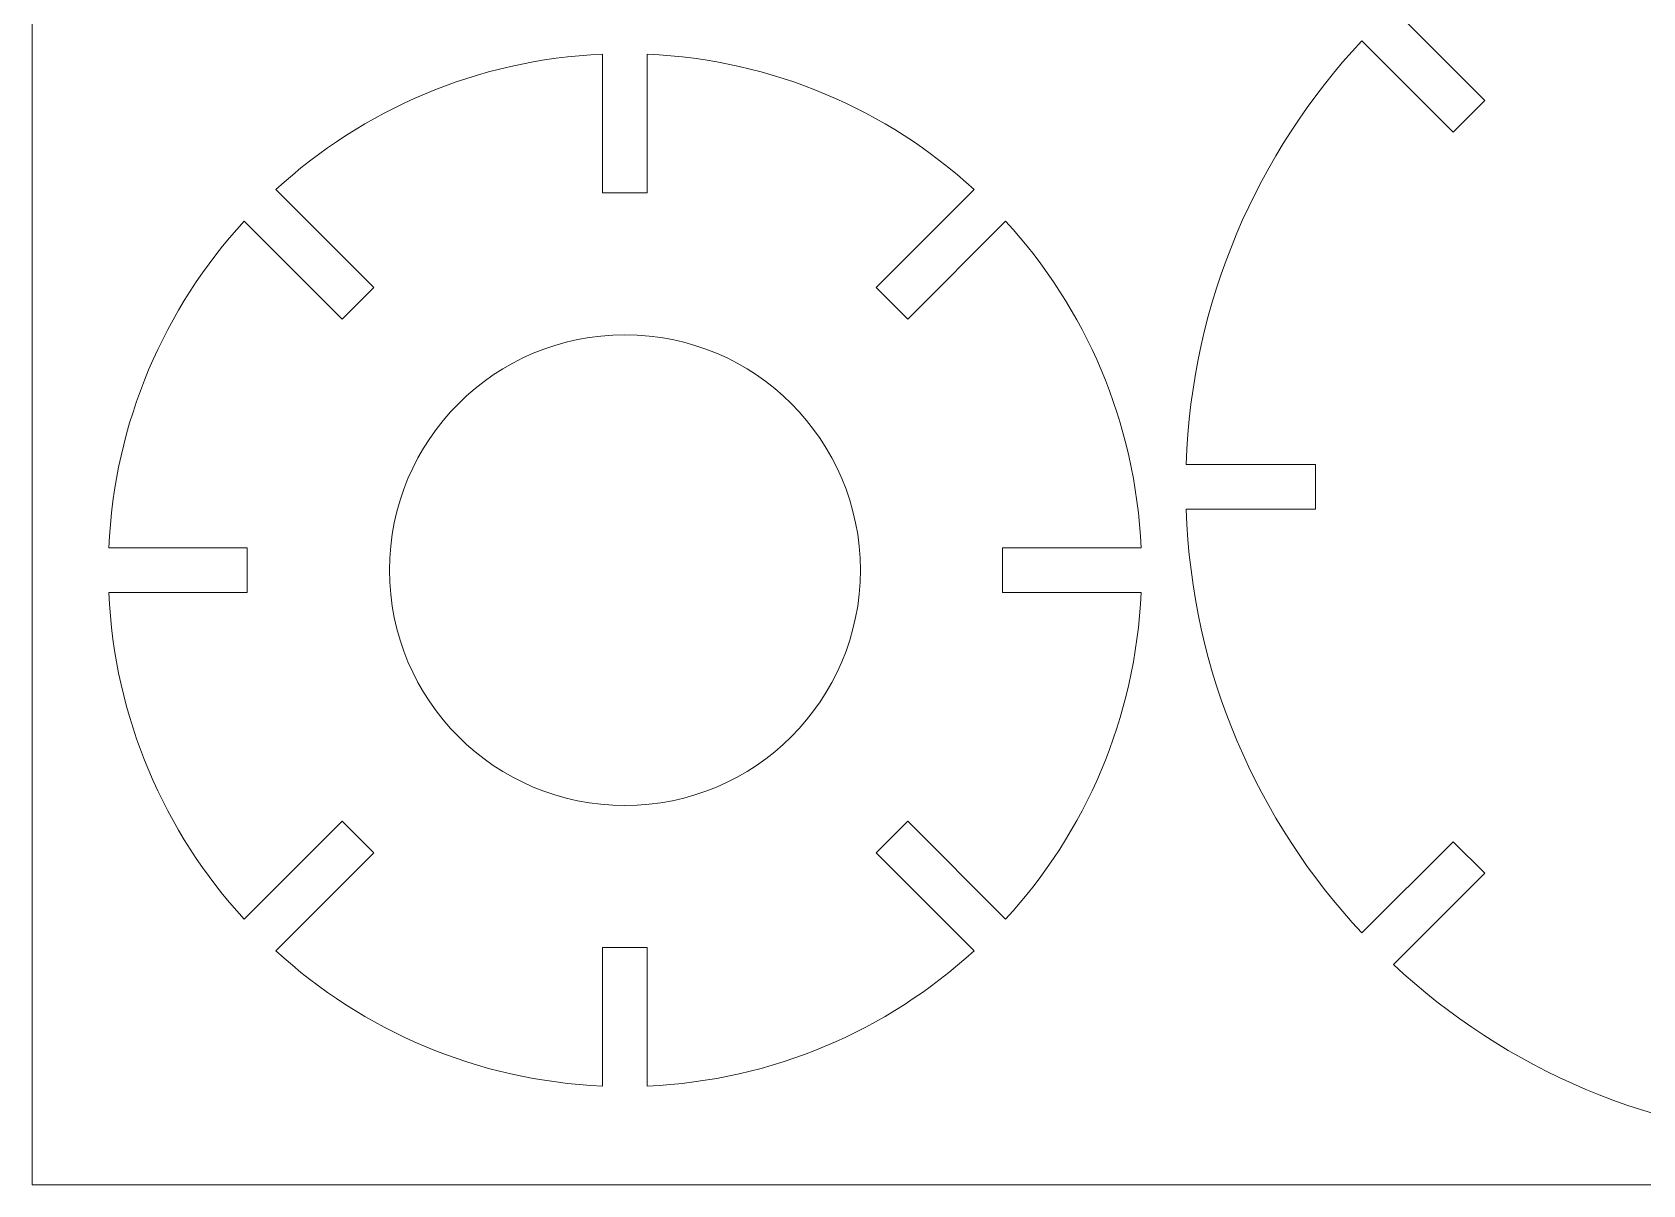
# Model space of a CAD drawing. Header units: centimetres. Extents: x -65 to 125, y -59 to 116.
# Drawn here: x 43.7 to 56.69, y -20.82 to -11.52 of the extents above; entities that cross this region are included whole.
import ezdxf

# ---------------------------------------------------------------- set-up
doc = ezdxf.new("R2010")
doc.units = ezdxf.units.CM
doc.header["$MEASUREMENT"] = 0
doc.layers.add('layer 1', color=7, linetype='Continuous')

msp = doc.modelspace()

# ---------------------------------------------------------------- linework, layer by layer
at = {"layer": 'layer 1', "color": 250, "lineweight": 9}
msp.add_open_spline([(43.70348, 31.06567), (43.70348, 31.06567), (97.89016, 31.06567), (97.89016, 31.06567), (97.89016, 31.06567), (97.89016, 31.06567), (97.89016, -20.81939), (97.89016, -20.81939), (97.89016, -20.81939), (97.89016, -20.81939), (43.70348, -20.81939), (43.70348, -20.81939), (43.70348, -20.81939), (43.70348, -20.81939), (43.70348, 31.06567), (43.70348, 31.06567)], degree=3, knots=[0, 0, 0, 0, 0.2, 0.2, 0.2, 0.2, 0.4, 0.4, 0.4, 0.4, 0.6, 0.6, 0.6, 0.6, 1, 1, 1, 1], dxfattribs=at)
at = {"layer": 'layer 1', "color": 231, "lineweight": 9}
msp.add_open_spline([(58.45598, -9.92239), (59.77584, -9.9667), (60.9725, -10.49635), (61.8736, -11.3384), (61.8736, -11.3384), (61.8736, -11.3384), (61.13722, -12.07478), (61.13722, -12.07478), (61.13722, -12.07478), (61.13722, -12.07478), (61.39179, -12.32935), (61.39179, -12.32935), (61.39179, -12.32935), (61.39179, -12.32935), (62.12821, -11.59293), (62.12821, -11.59293), (62.12821, -11.59293), (62.97008, -12.49408), (63.49955, -13.69083), (63.54386, -15.01059), (63.54386, -15.01059), (63.54386, -15.01059), (62.50239, -15.01059), (62.50239, -15.01059), (62.50239, -15.01059), (62.50239, -15.01059), (62.50239, -15.3706), (62.50239, -15.3706), (62.50239, -15.3706), (62.50239, -15.3706), (63.54417, -15.3706), (63.54417, -15.3706), (63.54417, -15.3706), (63.49986, -16.69046), (62.97021, -17.88712), (62.12816, -18.78822), (62.12816, -18.78822), (62.12816, -18.78822), (61.39178, -18.05184), (61.39178, -18.05184), (61.39178, -18.05184), (61.39178, -18.05184), (61.13721, -18.30641), (61.13721, -18.30641), (61.13721, -18.30641), (61.13721, -18.30641), (61.87363, -19.04283), (61.87363, -19.04283), (61.87363, -19.04283), (60.97248, -19.8847), (59.77573, -20.41417), (58.45597, -20.45848), (58.45597, -20.45848), (58.45597, -20.45848), (58.45597, -19.41701), (58.45597, -19.41701), (58.45597, -19.41701), (58.45597, -19.41701), (58.09596, -19.41701), (58.09596, -19.41701), (58.09596, -19.41701), (58.09596, -19.41701), (58.09596, -20.45848), (58.09596, -20.45848), (58.09596, -20.45848), (56.77616, -20.41417), (55.57963, -19.88449), (54.67853, -19.04259), (54.67853, -19.04259), (54.67853, -19.04259), (55.41472, -18.3064), (55.41472, -18.3064), (55.41472, -18.3064), (55.41472, -18.3064), (55.16015, -18.05183), (55.16015, -18.05183), (55.16015, -18.05183), (55.16015, -18.05183), (54.42396, -18.78802), (54.42396, -18.78802), (54.42396, -18.78802), (53.58203, -17.88696), (53.05239, -16.69039), (53.00808, -15.37059), (53.00808, -15.37059), (53.00808, -15.37059), (54.04955, -15.37059), (54.04955, -15.37059), (54.04955, -15.37059), (54.04955, -15.37059), (54.04955, -15.01058), (54.04955, -15.01058), (54.04955, -15.01058), (54.04955, -15.01058), (53.00777, -15.01058), (53.00777, -15.01058), (53.00777, -15.01058), (53.05208, -13.69072), (53.58173, -12.49406), (54.42378, -11.59296), (54.42378, -11.59296), (54.42378, -11.59296), (55.16016, -12.32934), (55.16016, -12.32934), (55.16016, -12.32934), (55.16016, -12.32934), (55.41473, -12.07477), (55.41473, -12.07477), (55.41473, -12.07477), (55.41473, -12.07477), (54.67831, -11.33835), (54.67831, -11.33835), (54.67831, -11.33835), (55.57946, -10.49648), (56.77621, -9.96701), (58.09597, -9.9227), (58.09597, -9.9227), (58.09597, -9.9227), (58.09597, -10.96417), (58.09597, -10.96417), (58.09597, -10.96417), (58.09597, -10.96417), (58.45598, -10.96417), (58.45598, -10.96417), (58.45598, -10.96417), (58.45598, -10.96417), (58.45598, -9.92239), (58.45598, -9.92239)], degree=3, knots=[0, 0, 0, 0, 0.03030303, 0.03030303, 0.03030303, 0.03030303, 0.06060606, 0.06060606, 0.06060606, 0.06060606, 0.09090909, 0.09090909, 0.09090909, 0.09090909, 0.12121212, 0.12121212, 0.12121212, 0.12121212, 0.15151515, 0.15151515, 0.15151515, 0.15151515, 0.18181818, 0.18181818, 0.18181818, 0.18181818, 0.21212121, 0.21212121, 0.21212121, 0.21212121, 0.24242424, 0.24242424, 0.24242424, 0.24242424, 0.27272727, 0.27272727, 0.27272727, 0.27272727, 0.3030303, 0.3030303, 0.3030303, 0.3030303, 0.33333333, 0.33333333, 0.33333333, 0.33333333, 0.36363636, 0.36363636, 0.36363636, 0.36363636, 0.39393939, 0.39393939, 0.39393939, 0.39393939, 0.42424242, 0.42424242, 0.42424242, 0.42424242, 0.45454545, 0.45454545, 0.45454545, 0.45454545, 0.48484848, 0.48484848, 0.48484848, 0.48484848, 0.51515152, 0.51515152, 0.51515152, 0.51515152, 0.54545455, 0.54545455, 0.54545455, 0.54545455, 0.57575758, 0.57575758, 0.57575758, 0.57575758, 0.60606061, 0.60606061, 0.60606061, 0.60606061, 0.63636364, 0.63636364, 0.63636364, 0.63636364, 0.66666667, 0.66666667, 0.66666667, 0.66666667, 0.6969697, 0.6969697, 0.6969697, 0.6969697, 0.72727273, 0.72727273, 0.72727273, 0.72727273, 0.75757576, 0.75757576, 0.75757576, 0.75757576, 0.78787879, 0.78787879, 0.78787879, 0.78787879, 0.81818182, 0.81818182, 0.81818182, 0.81818182, 0.84848485, 0.84848485, 0.84848485, 0.84848485, 0.87878788, 0.87878788, 0.87878788, 0.87878788, 0.90909091, 0.90909091, 0.90909091, 0.90909091, 0.93939394, 0.93939394, 0.93939394, 0.93939394, 1, 1, 1, 1], dxfattribs=at)
at = {"layer": 'layer 1', "color": 30, "lineweight": 9}
for points, knots in [([(48.30265, -11.70066), (47.28816, -11.74382), (46.36776, -12.14992), (45.6676, -12.79226), (45.6676, -12.79226), (45.6676, -12.79226), (46.45702, -13.58168), (46.45702, -13.58168), (46.45702, -13.58168), (46.45702, -13.58168), (46.20245, -13.83625), (46.20245, -13.83625), (46.20245, -13.83625), (46.20245, -13.83625), (45.41286, -13.04666), (45.41286, -13.04666), (45.41286, -13.04666), (44.77036, -13.74677), (44.36435, -14.66733), (44.3212, -15.68188), (44.3212, -15.68188), (44.3212, -15.68188), (45.43796, -15.68188), (45.43796, -15.68188), (45.43796, -15.68188), (45.43796, -15.68188), (45.43796, -16.04189), (45.43796, -16.04189), (45.43796, -16.04189), (45.43796, -16.04189), (44.32139, -16.04189), (44.32139, -16.04189), (44.32139, -16.04189), (44.36455, -17.0564), (44.7706, -17.97687), (45.413, -18.67696), (45.413, -18.67696), (45.413, -18.67696), (46.20244, -17.88752), (46.20244, -17.88752), (46.20244, -17.88752), (46.20244, -17.88752), (46.45701, -18.14209), (46.45701, -18.14209), (46.45701, -18.14209), (46.45701, -18.14209), (45.66757, -18.93153), (45.66757, -18.93153), (45.66757, -18.93153), (46.36767, -19.5739), (47.28814, -19.97996), (48.30264, -20.02311), (48.30264, -20.02311), (48.30264, -20.02311), (48.30264, -18.90658), (48.30264, -18.90658), (48.30264, -18.90658), (48.30264, -18.90658), (48.66265, -18.90658), (48.66265, -18.90658), (48.66265, -18.90658), (48.66265, -18.90658), (48.66265, -20.02312), (48.66265, -20.02312), (48.66265, -20.02312), (49.67714, -19.97996), (50.59754, -19.57386), (51.2977, -18.93152), (51.2977, -18.93152), (51.2977, -18.93152), (50.50828, -18.1421), (50.50828, -18.1421), (50.50828, -18.1421), (50.50828, -18.1421), (50.76285, -17.88753), (50.76285, -17.88753), (50.76285, -17.88753), (50.76285, -17.88753), (51.55244, -18.67712), (51.55244, -18.67712), (51.55244, -18.67712), (52.19494, -17.97701), (52.60095, -17.05645), (52.6441, -16.0419), (52.6441, -16.0419), (52.6441, -16.0419), (51.52734, -16.0419), (51.52734, -16.0419), (51.52734, -16.0419), (51.52734, -16.0419), (51.52734, -15.68189), (51.52734, -15.68189), (51.52734, -15.68189), (51.52734, -15.68189), (52.64388, -15.68189), (52.64388, -15.68189), (52.64388, -15.68189), (52.60072, -14.6674), (52.19462, -13.747), (51.55228, -13.04684), (51.55228, -13.04684), (51.55228, -13.04684), (50.76286, -13.83626), (50.76286, -13.83626), (50.76286, -13.83626), (50.76286, -13.83626), (50.50829, -13.58169), (50.50829, -13.58169), (50.50829, -13.58169), (50.50829, -13.58169), (51.29788, -12.7921), (51.29788, -12.7921), (51.29788, -12.7921), (50.59777, -12.1496), (49.67721, -11.74359), (48.66266, -11.70044), (48.66266, -11.70044), (48.66266, -11.70044), (48.66266, -12.8172), (48.66266, -12.8172), (48.66266, -12.8172), (48.66266, -12.8172), (48.30265, -12.8172), (48.30265, -12.8172), (48.30265, -12.8172), (48.30265, -12.8172), (48.30265, -11.70066), (48.30265, -11.70066)], [0, 0, 0, 0, 0.03030303, 0.03030303, 0.03030303, 0.03030303, 0.06060606, 0.06060606, 0.06060606, 0.06060606, 0.09090909, 0.09090909, 0.09090909, 0.09090909, 0.12121212, 0.12121212, 0.12121212, 0.12121212, 0.15151515, 0.15151515, 0.15151515, 0.15151515, 0.18181818, 0.18181818, 0.18181818, 0.18181818, 0.21212121, 0.21212121, 0.21212121, 0.21212121, 0.24242424, 0.24242424, 0.24242424, 0.24242424, 0.27272727, 0.27272727, 0.27272727, 0.27272727, 0.3030303, 0.3030303, 0.3030303, 0.3030303, 0.33333333, 0.33333333, 0.33333333, 0.33333333, 0.36363636, 0.36363636, 0.36363636, 0.36363636, 0.39393939, 0.39393939, 0.39393939, 0.39393939, 0.42424242, 0.42424242, 0.42424242, 0.42424242, 0.45454545, 0.45454545, 0.45454545, 0.45454545, 0.48484848, 0.48484848, 0.48484848, 0.48484848, 0.51515152, 0.51515152, 0.51515152, 0.51515152, 0.54545455, 0.54545455, 0.54545455, 0.54545455, 0.57575758, 0.57575758, 0.57575758, 0.57575758, 0.60606061, 0.60606061, 0.60606061, 0.60606061, 0.63636364, 0.63636364, 0.63636364, 0.63636364, 0.66666667, 0.66666667, 0.66666667, 0.66666667, 0.6969697, 0.6969697, 0.6969697, 0.6969697, 0.72727273, 0.72727273, 0.72727273, 0.72727273, 0.75757576, 0.75757576, 0.75757576, 0.75757576, 0.78787879, 0.78787879, 0.78787879, 0.78787879, 0.81818182, 0.81818182, 0.81818182, 0.81818182, 0.84848485, 0.84848485, 0.84848485, 0.84848485, 0.87878788, 0.87878788, 0.87878788, 0.87878788, 0.90909091, 0.90909091, 0.90909091, 0.90909091, 0.93939394, 0.93939394, 0.93939394, 0.93939394, 1, 1, 1, 1]), ([(48.48265, -13.96343), (47.43416, -13.96343), (46.58419, -14.8134), (46.58419, -15.86189), (46.58419, -15.86189), (46.58419, -16.91038), (47.43416, -17.76035), (48.48265, -17.76035), (48.48265, -17.76035), (49.53114, -17.76035), (50.38111, -16.91038), (50.38111, -15.86189), (50.38111, -15.86189), (50.38111, -14.8134), (49.53114, -13.96343), (48.48265, -13.96343)], [0, 0, 0, 0, 0.2, 0.2, 0.2, 0.2, 0.4, 0.4, 0.4, 0.4, 0.6, 0.6, 0.6, 0.6, 1, 1, 1, 1])]:
    msp.add_open_spline(points, degree=3, knots=knots, dxfattribs=at)

doc.saveas('drawing.dxf')
